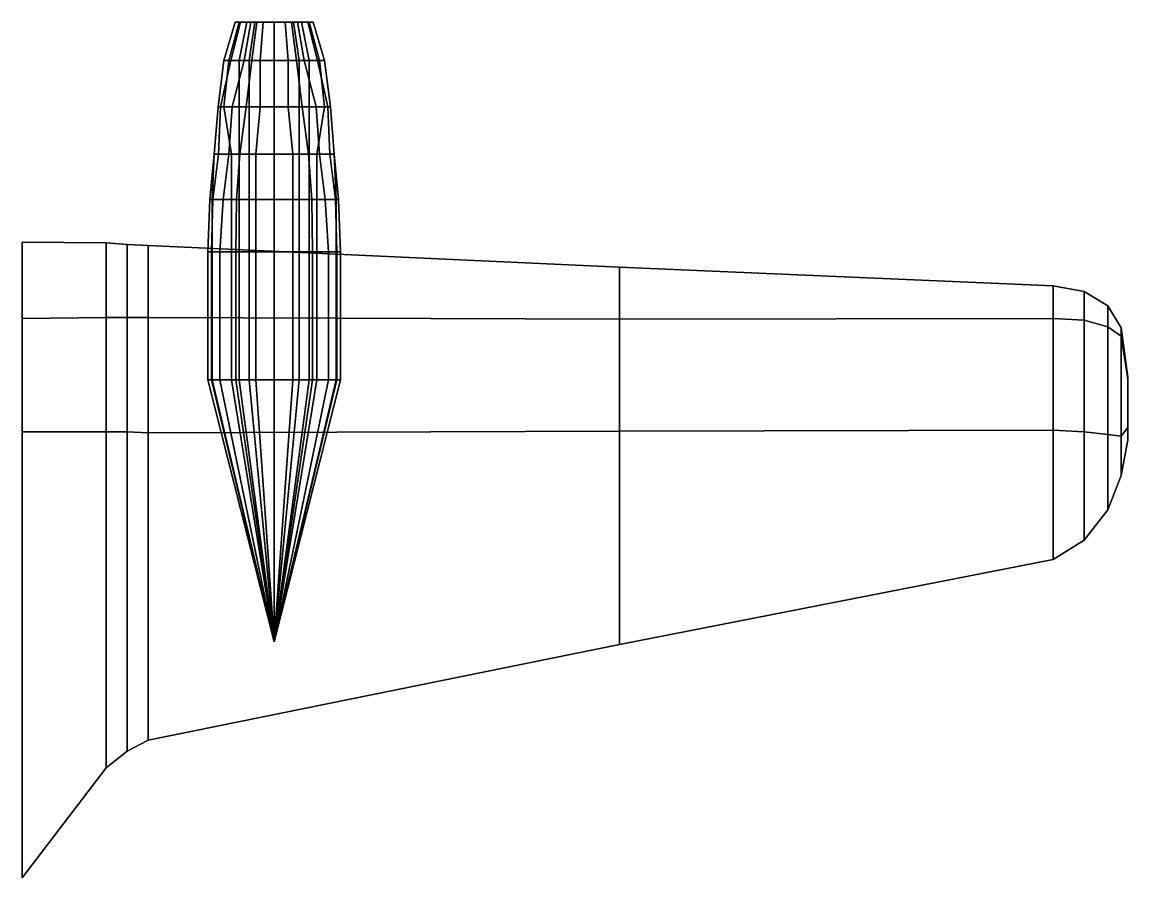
# Model space of a CAD drawing. Extents: x -2.6 to 13.2, y -10.6 to 8.2.
# Drawn here: x 0 to 13.16, y -1.95 to 8.24 of the extents above; entities that cross this region are included whole.
import ezdxf

# ---------------------------------------------------------------- set-up
doc = ezdxf.new("R2010")
doc.units = 0
doc.layers.add('W1', color=5, linetype='CONTINUOUS')

msp = doc.modelspace()

# ---------------------------------------------------------------- linework, layer by layer
at = {"layer": 'W1'}
for points in [[(2.460613, 7.782092999999997, -0.9958330000000024), (2.399837000000001, 7.782092999999997, -0.8818780000000007), (2.534873675, 8.237912999999997, -0.8824477750000008), (2.581975074999999, 8.237912999999997, -0.9707629000000029)], [(2.399837000000001, 7.782092999999997, -0.7679229999999992), (2.483404000000001, 7.782092999999997, -0.4640430000000002), (2.599638099999999, 8.237912999999997, -0.5586256500000011), (2.534873675, 8.237912999999997, -0.7941326500000001)], [(2.399837000000001, 7.782092999999997, -0.8818780000000007), (2.399837000000001, 7.782092999999997, -0.7679229999999992), (2.534873675, 8.237912999999997, -0.7941326500000001), (2.534873675, 8.237912999999997, -0.8824477750000008)], [(2.582165, 7.782092999999997, -1.330101), (2.460613, 7.782092999999997, -0.9958330000000024), (2.581975074999999, 8.237912999999997, -0.9707629000000029), (2.676177875000001, 8.237912999999997, -1.059078025000002)], [(2.483404000000001, 7.782092999999997, -0.4640430000000002), (2.642941000000001, 7.782092999999997, -0.1221780000000007), (2.723279275000002, 8.237912999999997, -0.2936802750000018), (2.599638099999999, 8.237912999999997, -0.5586256500000011)], [(2.534873675, 8.237912999999997, -0.7941326500000001), (2.599638099999999, 8.237912999999997, -0.5586256500000011), (3.400361899999996, 8.237912999999997, -0.5586256499999939), (3.465126325, 8.237912999999997, -0.7941326500000001)], [(2.534873675, 8.237912999999997, -0.8824477750000008), (2.534873675, 8.237912999999997, -0.7941326500000001), (3.46512632499999, 8.237912999999997, -0.7941326499999818), (3.465126325, 8.237912999999997, -0.8824477750000008)], [(2.581975074999999, 8.237912999999997, -0.9707629000000029), (2.534873675000011, 8.237912999999997, -0.8824477750000008), (3.465126325, 8.237912999999997, -0.8824477749999825), (3.418024925000001, 8.237912999999997, -0.9707629000000014)], [(2.676177875000001, 8.237912999999997, -1.059078025000002), (2.581975074999999, 8.237912999999997, -0.9707629000000029), (3.418024925000001, 8.237912999999997, -0.9707629000000014), (3.323822124999951, 8.237912999999997, -1.05907802500002)], [(2.703717, 7.782092999999997, -1.398474), (2.582165, 7.782092999999997, -1.330101), (2.676177875000001, 8.237912999999997, -1.059078025000002), (2.770380675, 8.237912999999997, -1.10029175)], [(2.599638099999999, 8.237912999999997, -0.5586256500000011), (2.723279275000002, 8.237912999999997, -0.2936802750000018), (3.276720724999999, 8.237912999999997, -0.2936802750000018), (3.400361900000004, 8.237912999999997, -0.5586256500000122)], [(2.642941000000001, 7.782092999999997, -0.1221780000000007), (2.734104999999999, 7.782092999999997, -0.0006260000000006), (2.793931374999999, 8.237912999999997, -0.1994774750000014), (2.723279275000002, 8.237912999999997, -0.2936802750000018)], [(2.770380675, 8.237912999999997, -1.10029175), (2.676177875000001, 8.237912999999997, -1.059078025000002), (3.323822124999972, 8.237912999999997, -1.059078025), (3.229619325000001, 8.237912999999997, -1.10029175)], [(3, 7.782092999999997, -1.428861999999999), (2.703717, 7.782092999999997, -1.398474), (2.770380675, 8.237912999999997, -1.10029175), (3, 8.237912999999997, -1.123842449999999)], [(2.723279275, 8.237912999999997, -0.2936802750000052), (2.793931374999999, 8.237912999999997, -0.1994774750000014), (3.206068625000002, 8.237912999999997, -0.1994774750000014), (3.276720725000002, 8.237912999999997, -0.2936802750000129)], [(2.87047115, 8.237912999999997, -0.1582637500000017), (2.793931374999999, 8.237912999999997, -0.1994774750000014), (2.734104999999999, 7.782092999999997, -0.0006260000000006), (2.832866000000001, 7.782092999999997, 0.0525529999999996)], [(3, 8.237912999999997, -1.123842449999999), (2.770380674999814, 8.237912999999997, -1.100291749999981), (3.229619325000046, 8.237912999999997, -1.10029174999998), (3, 8.237912999999997, -1.123842449999999)], [(2.793931374999999, 8.237912999999997, -0.1994774750000014), (2.87047115, 8.237912999999997, -0.1582637500000017), (3.129528850000001, 8.237912999999997, -0.1582637500000017), (3.20606862500001, 8.237912999999997, -0.1994774750000125)], [(2.999999999999998, 8.237912999999997, -0.1288253750000001), (2.87047115, 8.237912999999997, -0.1582637500000017), (2.832866000000001, 7.782092999999997, 0.0525529999999996), (2.999999999999998, 7.782092999999997, 0.0905380000000002)], [(2.870471149999982, 8.237912999999997, -0.1582637500000058), (2.999999999999998, 8.237912999999997, -0.1288253750000001), (2.999999999999998, 8.237912999999997, -0.1288253750000001), (3.129528850000022, 8.237912999999997, -0.1582637500000128)], [(3, 8.237912999999997, -1.123842449999999), (3.229619325000001, 8.237912999999997, -1.10029175), (3.296283000000001, 7.782092999999997, -1.398474), (3, 7.782092999999997, -1.428861999999999)], [(2.999999999999998, 7.782092999999997, 0.0905380000000002), (3.167133999999999, 7.782092999999997, 0.0525529999999996), (3.129528850000001, 8.237912999999997, -0.1582637500000017), (2.999999999999998, 8.237912999999997, -0.1288253750000001)], [(3.167133999999999, 7.782092999999997, 0.0525529999999996), (3.265895000000002, 7.782092999999997, -0.0006260000000006), (3.206068625000002, 8.237912999999997, -0.1994774750000014), (3.129528850000001, 8.237912999999997, -0.1582637500000017)], [(3.276720724999999, 8.237912999999997, -0.2936802750000018), (3.206068625000002, 8.237912999999997, -0.1994774750000014), (3.265895000000002, 7.782092999999997, -0.0006260000000006), (3.357059, 7.782092999999997, -0.1221780000000007)], [(3.229619325000001, 8.237912999999997, -1.10029175), (3.323822125, 8.237912999999997, -1.059078024999999), (3.417835000000001, 7.782092999999997, -1.330101), (3.296283000000001, 7.782092999999997, -1.398474)], [(3.400361900000001, 8.237912999999997, -0.5586256500000011), (3.276720724999999, 8.237912999999997, -0.2936802750000018), (3.357059, 7.782092999999997, -0.1221780000000007), (3.516596, 7.782092999999997, -0.4640430000000002)], [(3.323822125, 8.237912999999997, -1.059078024999999), (3.418024925000002, 8.237912999999997, -0.9707629000000002), (3.539387000000001, 7.782092999999997, -0.9958329999999996), (3.417835000000001, 7.782092999999997, -1.330101)], [(3.465126325, 8.237912999999997, -0.7941326500000001), (3.400361900000001, 8.237912999999997, -0.5586256500000011), (3.516596, 7.782092999999997, -0.4640430000000002), (3.600163, 7.782092999999997, -0.7679229999999992)], [(3.418024925000002, 8.237912999999997, -0.9707629000000002), (3.465126325, 8.237912999999997, -0.8824477750000008), (3.600163, 7.782092999999997, -0.8818780000000007), (3.539387000000001, 7.782092999999997, -0.9958329999999996)], [(3.465126325, 8.237912999999997, -0.8824477750000008), (3.465126325, 8.237912999999997, -0.7941326500000001), (3.600163, 7.782092999999997, -0.7679229999999992), (3.600163, 7.782092999999997, -0.8818780000000007)], [(2.399837000000001, 7.227511999999999, -1.109787999999998), (2.331464000000001, 7.227511999999999, -0.9350570000000008), (2.399837000000001, 7.782092999999997, -0.8818780000000007), (2.460613, 7.782092999999997, -0.9958330000000024)], [(2.331464000000001, 7.227511999999999, -0.9350570000000008), (2.331464000000001, 7.227511999999999, -0.5704010000000006), (2.399837000000001, 7.782092999999997, -0.7679229999999992), (2.399837000000001, 7.782092999999997, -0.8818780000000007)], [(2.331464000000001, 7.227511999999999, -0.5704010000000006), (2.361852, 7.227511999999999, -0.3272970000000003), (2.483404000000001, 7.782092999999997, -0.4640430000000002), (2.399837000000001, 7.782092999999997, -0.7679229999999992)], [(2.361852, 7.227511999999999, -0.3272970000000003), (2.498598, 7.227511999999999, -0.0234169999999988), (2.642941000000001, 7.782092999999997, -0.1221780000000007), (2.483404000000001, 7.782092999999997, -0.4640430000000002)], [(2.582165, 7.227511999999999, -1.352892), (2.399837000000001, 7.227511999999999, -1.109787999999998), (2.460613, 7.782092999999997, -0.9958330000000024), (2.582165, 7.782092999999997, -1.330101)], [(2.498598, 7.227511999999999, -0.0234169999999988), (2.665732, 7.227511999999999, 0.1513140000000015), (2.734104999999999, 7.782092999999997, -0.0006260000000006), (2.642941000000001, 7.782092999999997, -0.1221780000000007)], [(2.703717, 7.227511999999999, -1.383280000000001), (2.582165, 7.227511999999999, -1.352892), (2.582165, 7.782092999999997, -1.330101), (2.703717, 7.782092999999997, -1.398474)], [(2.832866000000001, 7.782092999999997, 0.0525529999999996), (2.734104999999999, 7.782092999999997, -0.0006260000000006), (2.665732, 7.227511999999999, 0.1513140000000015), (2.832866000000001, 7.227511999999999, 0.2348810000000011)], [(3, 7.227511999999999, -1.398474), (2.703717, 7.227511999999999, -1.383280000000001), (2.703717, 7.782092999999997, -1.398474), (3, 7.782092999999997, -1.428861999999999)], [(2.999999999999998, 7.782092999999997, 0.0905380000000002), (2.832866000000001, 7.782092999999997, 0.0525529999999996), (2.832866000000001, 7.227511999999999, 0.2348810000000011), (2.999999999999998, 7.227511999999999, 0.2576719999999994)], [(2.999999999999998, 7.227511999999999, 0.2576719999999994), (3.167133999999999, 7.227511999999999, 0.2348810000000011), (3.167133999999999, 7.782092999999997, 0.0525529999999996), (2.999999999999998, 7.782092999999997, 0.0905380000000002)], [(3, 7.782092999999997, -1.428861999999999), (3.296283000000001, 7.782092999999997, -1.398474), (3.296283000000001, 7.227511999999999, -1.383280000000001), (3, 7.227511999999999, -1.398474)], [(3.167133999999999, 7.227511999999999, 0.2348810000000011), (3.334268000000001, 7.227511999999999, 0.1513140000000015), (3.265895000000002, 7.782092999999997, -0.0006260000000006), (3.167133999999999, 7.782092999999997, 0.0525529999999996)], [(3.357059, 7.782092999999997, -0.1221780000000007), (3.265895000000002, 7.782092999999997, -0.0006260000000006), (3.334268000000001, 7.227511999999999, 0.1513140000000015), (3.501402000000001, 7.227511999999997, -0.0234169999999988)], [(3.296283000000001, 7.782092999999997, -1.398474), (3.417835000000001, 7.782092999999997, -1.330101), (3.417835000000001, 7.227511999999999, -1.352892), (3.296283000000001, 7.227511999999999, -1.383280000000001)], [(3.516596, 7.782092999999997, -0.4640430000000002), (3.357059, 7.782092999999997, -0.1221780000000007), (3.501402000000001, 7.227511999999997, -0.0234169999999988), (3.638148000000001, 7.227511999999996, -0.3272970000000003)], [(3.417835000000001, 7.782092999999997, -1.330101), (3.539387000000001, 7.782092999999997, -0.9958329999999996), (3.600163, 7.227511999999997, -1.109787999999998), (3.417835000000001, 7.227511999999999, -1.352892)], [(3.600163, 7.782092999999997, -0.7679229999999992), (3.516596, 7.782092999999997, -0.4640430000000002), (3.638148000000001, 7.227511999999996, -0.3272970000000003), (3.668536, 7.227511999999996, -0.5704010000000006)], [(3.539387000000001, 7.782092999999997, -0.9958329999999996), (3.600163, 7.782092999999997, -0.8818780000000007), (3.668536, 7.227511999999996, -0.9350570000000008), (3.600163, 7.227511999999997, -1.109787999999998)], [(3.600163, 7.782092999999997, -0.8818780000000007), (3.600163, 7.782092999999997, -0.7679229999999992), (3.668536, 7.227511999999996, -0.5704010000000006), (3.668536, 7.227511999999996, -0.9350570000000008)], [(2.491001000000002, 6.665333999999998, -1.322503999999999), (2.285882000000002, 6.665333999999998, -1.018624), (2.331464000000001, 7.227511999999999, -0.9350570000000008), (2.399837000000001, 7.227511999999999, -1.109787999999998)], [(2.285882000000002, 6.665333999999998, -1.018624), (2.285882000000002, 6.665333999999998, -0.6539680000000004), (2.331464000000001, 7.227511999999999, -0.5704010000000006), (2.331464000000001, 7.227511999999999, -0.9350570000000008)], [(2.285882000000002, 6.665333999999998, -0.6539680000000004), (2.339061000000002, 6.665333999999998, -0.312102999999998), (2.361852, 7.227511999999999, -0.3272970000000003), (2.331464000000001, 7.227511999999999, -0.5704010000000006)], [(2.339061000000002, 6.665333999999998, -0.312102999999998), (2.460613000000003, 6.665333999999998, 0.0297620000000015), (2.498598, 7.227511999999999, -0.0234169999999988), (2.361852, 7.227511999999999, -0.3272970000000003)], [(2.582165000000003, 6.665333999999998, -1.368085999999998), (2.491001000000002, 6.665333999999998, -1.322503999999999), (2.399837000000001, 7.227511999999999, -1.109787999999998), (2.582165, 7.227511999999999, -1.352892)], [(2.460613000000003, 6.665333999999998, 0.0297620000000015), (2.589762000000003, 6.665333999999998, 0.1968960000000006), (2.665732, 7.227511999999999, 0.1513140000000015), (2.498598, 7.227511999999999, -0.0234169999999988)], [(2.703717000000002, 6.665333999999998, -1.398474), (2.582165000000003, 6.665333999999998, -1.368085999999998), (2.582165, 7.227511999999999, -1.352892), (2.703717, 7.227511999999999, -1.383280000000001)], [(2.832866000000001, 7.227511999999999, 0.2348810000000011), (2.665732, 7.227511999999999, 0.1513140000000015), (2.589762000000003, 6.665333999999998, 0.1968960000000006), (2.779687000000004, 6.665333999999998, 0.3108509999999995)], [(3, 6.665333999999998, -1.421264999999998), (2.703717000000002, 6.665333999999998, -1.398474), (2.703717, 7.227511999999999, -1.383280000000001), (3, 7.227511999999999, -1.398474)], [(3.000000000000003, 7.227511999999999, 0.2576719999999994), (2.832866000000001, 7.227511999999999, 0.2348810000000011), (2.779687000000004, 6.665333999999998, 0.3108509999999995), (2.999999999999995, 6.665333999999998, 0.3564330000000013)], [(3, 7.227511999999999, -1.398474), (3.296283000000001, 7.227511999999999, -1.383280000000001), (3.296282999999998, 6.665333999999998, -1.398474), (3, 6.665333999999998, -1.421264999999998)], [(2.999999999999995, 6.665333999999998, 0.3564330000000013), (3.220312999999997, 6.665333999999998, 0.3108509999999995), (3.167133999999999, 7.227511999999999, 0.2348810000000011), (3.000000000000003, 7.227511999999999, 0.2576719999999994)], [(3.220312999999997, 6.665333999999998, 0.3108509999999995), (3.410237999999997, 6.665333999999998, 0.1968960000000006), (3.334268000000001, 7.227511999999999, 0.1513140000000015), (3.167133999999999, 7.227511999999999, 0.2348810000000011)], [(3.296283000000001, 7.227511999999999, -1.383280000000001), (3.417835000000001, 7.227511999999999, -1.352892), (3.417834999999998, 6.665333999999998, -1.368085999999998), (3.296282999999998, 6.665333999999998, -1.398474)], [(3.501402000000001, 7.227511999999997, -0.0234169999999988), (3.334268000000001, 7.227511999999999, 0.1513140000000015), (3.410237999999997, 6.665333999999998, 0.1968960000000006), (3.539386999999998, 6.665333999999998, 0.0297620000000015)], [(3.417835000000001, 7.227511999999999, -1.352892), (3.600163, 7.227511999999997, -1.109787999999998), (3.508998999999999, 6.665333999999998, -1.322503999999999), (3.417834999999998, 6.665333999999998, -1.368085999999998)], [(3.638148000000001, 7.227511999999996, -0.3272970000000003), (3.501402000000001, 7.227511999999997, -0.0234169999999988), (3.539386999999998, 6.665333999999998, 0.0297620000000015), (3.660938999999999, 6.665333999999997, -0.312102999999998)], [(3.600163, 7.227511999999997, -1.109787999999998), (3.668536, 7.227511999999996, -0.9350570000000008), (3.714117999999999, 6.665333999999997, -1.018624), (3.508998999999999, 6.665333999999998, -1.322503999999999)], [(3.668536, 7.227511999999996, -0.5704010000000006), (3.638148000000001, 7.227511999999996, -0.3272970000000003), (3.660938999999999, 6.665333999999997, -0.312102999999998), (3.714117999999999, 6.665333999999997, -0.6539680000000004)], [(3.668536, 7.227511999999996, -0.9350570000000008), (3.668536, 7.227511999999996, -0.5704010000000006), (3.714117999999999, 6.665333999999997, -0.6539680000000004), (3.714117999999999, 6.665333999999997, -1.018624)], [(2.263091000000004, 6.125946999999997, -1.033818), (2.232703000000002, 6.125946999999997, -0.6691619999999999), (2.285882000000002, 6.665333999999998, -0.6539680000000004), (2.285882000000002, 6.665333999999998, -1.018624)], [(2.232703000000002, 6.125946999999997, -0.6691619999999999), (2.270688000000002, 6.125946999999997, -0.3272969999999977), (2.339061000000002, 6.665333999999998, -0.312102999999998), (2.285882000000002, 6.665333999999998, -0.6539680000000004)], [(2.491001000000002, 6.125946999999997, -1.337697999999999), (2.263091000000004, 6.125946999999997, -1.033818), (2.285882000000002, 6.665333999999998, -1.018624), (2.491001000000002, 6.665333999999998, -1.322503999999999)], [(2.270688000000002, 6.125946999999997, -0.3272969999999977), (2.392240000000002, 6.125946999999997, 0.0145680000000018), (2.460613000000003, 6.665333999999998, 0.0297620000000015), (2.339061000000002, 6.665333999999998, -0.312102999999998)], [(2.392240000000002, 6.125946999999997, 0.0145680000000018), (2.551777000000003, 6.125946999999997, 0.2272839999999999), (2.589762000000003, 6.665333999999998, 0.1968960000000006), (2.460613000000003, 6.665333999999998, 0.0297620000000015)], [(2.582165000000003, 6.125946999999997, -1.413668), (2.491001000000002, 6.125946999999997, -1.337697999999999), (2.491001000000002, 6.665333999999998, -1.322503999999999), (2.582165000000003, 6.665333999999998, -1.368085999999998)], [(2.779687000000004, 6.665333999999998, 0.3108509999999995), (2.589762000000003, 6.665333999999998, 0.1968960000000006), (2.551777000000003, 6.125946999999997, 0.2272839999999999), (2.779687000000004, 6.125946999999997, 0.3716270000000009)], [(2.703717000000002, 6.125946999999997, -1.451652999999997), (2.582165000000003, 6.125946999999997, -1.413668), (2.582165000000003, 6.665333999999998, -1.368085999999998), (2.703717000000002, 6.665333999999998, -1.398474)], [(2.999999999999998, 6.125946999999997, -1.482040999999999), (2.703717000000002, 6.125946999999997, -1.451652999999997), (2.703717000000002, 6.665333999999998, -1.398474), (2.999999999999998, 6.665333999999998, -1.421264999999998)], [(3.000000000000006, 6.665333999999998, 0.3564330000000013), (2.779687000000004, 6.665333999999998, 0.3108509999999995), (2.779687000000004, 6.125946999999997, 0.3716270000000009), (3.000000000000006, 6.125946999999997, 0.4096120000000015)], [(2.999999999999998, 6.665333999999998, -1.421264999999998), (3.296282999999998, 6.665333999999998, -1.398474), (3.296282999999998, 6.125946999999997, -1.451652999999997), (2.999999999999998, 6.125946999999997, -1.482040999999999)], [(3.000000000000006, 6.125946999999997, 0.4096120000000015), (3.220312999999997, 6.125946999999997, 0.3716270000000009), (3.220312999999997, 6.665333999999998, 0.3108509999999995), (3.000000000000006, 6.665333999999998, 0.3564330000000013)], [(3.220312999999997, 6.125946999999997, 0.3716270000000009), (3.448222999999997, 6.125946999999997, 0.2272839999999999), (3.410237999999997, 6.665333999999998, 0.1968960000000006), (3.220312999999997, 6.665333999999998, 0.3108509999999995)], [(3.296282999999998, 6.665333999999998, -1.398474), (3.417834999999998, 6.665333999999998, -1.368085999999998), (3.417834999999998, 6.125946999999997, -1.413668), (3.296282999999998, 6.125946999999997, -1.451652999999997)], [(3.539386999999998, 6.665333999999998, 0.0297620000000015), (3.410237999999997, 6.665333999999998, 0.1968960000000006), (3.448222999999997, 6.125946999999997, 0.2272839999999999), (3.607759999999998, 6.125946999999997, 0.0145680000000018)], [(3.417834999999998, 6.665333999999998, -1.368085999999998), (3.508998999999999, 6.665333999999998, -1.322503999999999), (3.508998999999999, 6.125946999999997, -1.337697999999999), (3.417834999999998, 6.125946999999997, -1.413668)], [(3.508998999999999, 6.665333999999998, -1.322503999999999), (3.714117999999999, 6.665333999999997, -1.018624), (3.736908999999997, 6.125946999999996, -1.033818), (3.508998999999999, 6.125946999999997, -1.337697999999999)], [(3.660938999999999, 6.665333999999997, -0.312102999999998), (3.539386999999998, 6.665333999999998, 0.0297620000000015), (3.607759999999998, 6.125946999999997, 0.0145680000000018), (3.729311999999999, 6.125946999999996, -0.3272969999999977)], [(3.714117999999999, 6.665333999999997, -0.6539680000000004), (3.660938999999999, 6.665333999999997, -0.312102999999998), (3.729311999999999, 6.125946999999996, -0.3272969999999977), (3.767296999999999, 6.125946999999996, -0.6691619999999999)], [(3.714117999999999, 6.665333999999997, -1.018624), (3.714117999999999, 6.665333999999997, -0.6539680000000004), (3.767296999999999, 6.125946999999996, -0.6691619999999999), (3.736908999999997, 6.125946999999996, -1.033818)], [(2.263091000000004, 5.502992999999997, -1.071803), (2.209912000000004, 5.502992999999997, -0.7071470000000005), (2.232703000000002, 6.125946999999997, -0.6691619999999999), (2.263091000000004, 6.125946999999997, -1.033818)], [(2.209912000000004, 5.502992999999997, -0.7071470000000005), (2.255494000000003, 5.502992999999997, -0.3652819999999983), (2.270688000000002, 6.125946999999997, -0.3272969999999977), (2.232703000000002, 6.125946999999997, -0.6691619999999999)], [(2.255494000000003, 5.502992999999997, -0.3652819999999983), (2.354255000000002, 5.502992999999997, -0.0234169999999988), (2.392240000000002, 6.125946999999997, 0.0145680000000018), (2.270688000000002, 6.125946999999997, -0.3272969999999977)], [(2.491001000000002, 5.502992999999997, -1.375682999999999), (2.263091000000004, 5.502992999999997, -1.071803), (2.263091000000004, 6.125946999999997, -1.033818), (2.491001000000002, 6.125946999999997, -1.337697999999999)], [(2.354255000000002, 5.502992999999997, -0.0234169999999988), (2.544180000000002, 5.502992999999997, 0.2500750000000008), (2.551777000000003, 6.125946999999997, 0.2272839999999999), (2.392240000000002, 6.125946999999997, 0.0145680000000018)], [(2.582165000000003, 5.502992999999997, -1.451653), (2.491001000000002, 5.502992999999997, -1.375682999999999), (2.491001000000002, 6.125946999999997, -1.337697999999999), (2.582165000000003, 6.125946999999997, -1.413668)], [(2.779687000000004, 6.125946999999997, 0.3716270000000009), (2.551777000000003, 6.125946999999997, 0.2272839999999999), (2.544180000000002, 5.502992999999997, 0.2500750000000008), (2.779687000000004, 5.502992999999997, 0.4096120000000015)], [(2.703717000000002, 5.502992999999997, -1.489637999999998), (2.582165000000003, 5.502992999999997, -1.451653), (2.582165000000003, 6.125946999999997, -1.413668), (2.703717000000002, 6.125946999999997, -1.451652999999997)], [(3.000000000000003, 5.502992999999997, -1.520026), (2.703717000000002, 5.502992999999997, -1.489637999999998), (2.703717000000002, 6.125946999999997, -1.451652999999997), (3.000000000000003, 6.125946999999997, -1.482040999999999)], [(3.000000000000006, 6.125946999999997, 0.4096120000000015), (2.779687000000004, 6.125946999999997, 0.3716270000000009), (2.779687000000004, 5.502992999999997, 0.4096120000000015), (2.999999999999995, 5.502992999999997, 0.4400000000000009)], [(3.000000000000003, 6.125946999999997, -1.482040999999999), (3.296282999999998, 6.125946999999997, -1.451652999999997), (3.296282999999998, 5.502992999999997, -1.489637999999998), (3.000000000000003, 5.502992999999997, -1.520026)], [(2.999999999999995, 5.502992999999997, 0.4400000000000009), (3.220312999999997, 5.502992999999997, 0.4096120000000015), (3.220312999999997, 6.125946999999997, 0.3716270000000009), (3.000000000000006, 6.125946999999997, 0.4096120000000015)], [(3.220312999999997, 5.502992999999997, 0.4096120000000015), (3.455819999999999, 5.502992999999997, 0.2500750000000008), (3.448222999999997, 6.125946999999997, 0.2272839999999999), (3.220312999999997, 6.125946999999997, 0.3716270000000009)], [(3.296282999999998, 6.125946999999997, -1.451652999999997), (3.417834999999998, 6.125946999999997, -1.413668), (3.417834999999998, 5.502992999999997, -1.451653), (3.296282999999998, 5.502992999999997, -1.489637999999998)], [(3.417834999999998, 6.125946999999997, -1.413668), (3.508998999999999, 6.125946999999997, -1.337697999999999), (3.508998999999999, 5.502992999999997, -1.375682999999999), (3.417834999999998, 5.502992999999997, -1.451653)], [(3.607759999999998, 6.125946999999997, 0.0145680000000018), (3.448222999999997, 6.125946999999997, 0.2272839999999999), (3.455819999999999, 5.502992999999997, 0.2500750000000008), (3.645744999999998, 5.502992999999996, -0.0234169999999988)], [(3.508998999999999, 6.125946999999997, -1.337697999999999), (3.736908999999997, 6.125946999999996, -1.033818), (3.736908999999997, 5.502992999999996, -1.071803), (3.508998999999999, 5.502992999999997, -1.375682999999999)], [(3.729311999999999, 6.125946999999996, -0.3272969999999977), (3.607759999999998, 6.125946999999997, 0.0145680000000018), (3.645744999999998, 5.502992999999996, -0.0234169999999988), (3.744505999999998, 5.502992999999996, -0.3652819999999983)], [(3.767296999999999, 6.125946999999996, -0.6691619999999999), (3.729311999999999, 6.125946999999996, -0.3272969999999977), (3.744505999999998, 5.502992999999996, -0.3652819999999983), (3.790087999999997, 5.502992999999996, -0.7071470000000005)], [(3.736908999999997, 6.125946999999996, -1.033818), (3.767296999999999, 6.125946999999996, -0.6691619999999999), (3.790087999999997, 5.502992999999996, -0.7071470000000005), (3.736908999999997, 5.502992999999996, -1.071803)], [(1.000000000000001, 5.61, 0.0099999999999989), (1.6e-15, 5.62, 0.0099999999999989), (1.5e-15, 4.709999999999999, 0.4399999999999978), (1.000000000000001, 4.719999999999999, 0.4399999999999978)], [(1.000000000000001, 4.719999999999999, -0.7200000000000025), (1.5e-15, 4.709999999999999, -0.7600000000000035), (1.6e-15, 5.62, 0.0099999999999989), (1.000000000000001, 5.61, 0.0099999999999989)], [(1.250000000000001, 5.589999999999999, 0.0099999999999989), (1.000000000000001, 5.61, 0.0099999999999989), (1.000000000000001, 4.719999999999999, 0.4399999999999978), (1.250000000000001, 4.719999999999999, 0.4399999999999978)], [(1.250000000000001, 4.719999999999999, -0.7100000000000019), (1.000000000000001, 4.719999999999999, -0.7200000000000025), (1.000000000000001, 5.61, 0.0099999999999989), (1.250000000000001, 5.589999999999999, 0.0099999999999989)], [(1.500000000000001, 5.58, 0.0099999999999989), (1.250000000000001, 5.589999999999999, 0.0099999999999989), (1.250000000000001, 4.719999999999999, 0.4399999999999978), (1.500000000000001, 4.719999999999999, 0.4399999999999978)], [(1.500000000000001, 4.719999999999999, -0.700000000000002), (1.250000000000001, 4.719999999999999, -0.7100000000000019), (1.250000000000001, 5.589999999999999, 0.0099999999999989), (1.500000000000001, 5.58, 0.0099999999999989)], [(7.110000000000001, 5.319999999999999, 0.1899999999999995), (1.500000000000001, 5.58, 0.0099999999999989), (1.500000000000001, 4.719999999999999, 0.4399999999999978), (7.110000000000001, 4.699999999999999, 0.5400000000000001)], [(7.110000000000001, 4.699999999999999, -0.2199999999999997), (1.500000000000001, 4.719999999999999, -0.700000000000002), (1.500000000000001, 5.58, 0.0099999999999989), (7.110000000000001, 5.319999999999999, 0.1899999999999995)], [(2.209912000000004, 3.979999999999999, -0.7071470000000005), (2.255494000000002, 3.979999999999999, -0.3652819999999983), (2.255494000000003, 5.502992999999997, -0.3652819999999983), (2.209912000000004, 5.502992999999997, -0.7071470000000005)], [(2.263091000000004, 3.979999999999999, -1.071803), (2.209912000000004, 3.979999999999999, -0.7071470000000005), (2.209912000000004, 5.502992999999997, -0.7071470000000005), (2.263091000000004, 5.502992999999997, -1.071803)], [(2.255494000000002, 3.979999999999999, -0.3652819999999983), (2.354255000000002, 3.979999999999999, -0.0234169999999988), (2.354255000000002, 5.502992999999997, -0.0234169999999988), (2.255494000000003, 5.502992999999997, -0.3652819999999983)], [(2.491001000000002, 3.979999999999999, -1.375682999999999), (2.263091000000004, 3.979999999999999, -1.071803), (2.263091000000004, 5.502992999999997, -1.071803), (2.491001000000002, 5.502992999999997, -1.375682999999999)], [(2.354255000000002, 3.979999999999999, -0.0234169999999988), (2.544180000000002, 3.979999999999999, 0.2500750000000008), (2.544180000000002, 5.502992999999997, 0.2500750000000008), (2.354255000000002, 5.502992999999997, -0.0234169999999988)], [(2.582165000000002, 3.979999999999999, -1.451653), (2.491001000000002, 3.979999999999999, -1.375682999999999), (2.491001000000002, 5.502992999999997, -1.375682999999999), (2.582165000000003, 5.502992999999997, -1.451653)], [(2.779687000000004, 5.502992999999997, 0.4096120000000015), (2.544180000000002, 5.502992999999997, 0.2500750000000008), (2.544180000000002, 3.979999999999999, 0.2500750000000008), (2.779687000000004, 3.979999999999999, 0.4096120000000015)], [(2.703717000000002, 3.979999999999999, -1.489637999999998), (2.582165000000002, 3.979999999999999, -1.451653), (2.582165000000003, 5.502992999999997, -1.451653), (2.703717000000002, 5.502992999999997, -1.489637999999998)], [(2.999999999999997, 3.979999999999999, -1.520026), (2.703717000000002, 3.979999999999999, -1.489637999999998), (2.703717000000002, 5.502992999999997, -1.489637999999998), (2.999999999999998, 5.502992999999997, -1.520026)], [(3.000000000000006, 5.502992999999997, 0.4400000000000009), (2.779687000000004, 5.502992999999997, 0.4096120000000015), (2.779687000000004, 3.979999999999999, 0.4096120000000015), (3.000000000000005, 3.979999999999999, 0.4400000000000009)], [(2.999999999999998, 5.502992999999997, -1.520026), (3.296282999999998, 5.502992999999997, -1.489637999999998), (3.296282999999995, 3.979999999999999, -1.489637999999998), (2.999999999999997, 3.979999999999999, -1.520026)], [(3.000000000000005, 3.979999999999999, 0.4400000000000009), (3.220312999999994, 3.979999999999999, 0.4096120000000015), (3.220312999999997, 5.502992999999997, 0.4096120000000015), (3.000000000000006, 5.502992999999997, 0.4400000000000009)], [(3.220312999999994, 3.979999999999999, 0.4096120000000015), (3.455819999999996, 3.979999999999999, 0.2500750000000008), (3.455819999999999, 5.502992999999997, 0.2500750000000008), (3.220312999999997, 5.502992999999997, 0.4096120000000015)], [(3.296282999999998, 5.502992999999997, -1.489637999999998), (3.417834999999998, 5.502992999999997, -1.451653), (3.417834999999997, 3.979999999999999, -1.451653), (3.296282999999995, 3.979999999999999, -1.489637999999998)], [(3.417834999999998, 5.502992999999997, -1.451653), (3.508998999999999, 5.502992999999997, -1.375682999999999), (3.508998999999996, 3.979999999999999, -1.375682999999999), (3.417834999999997, 3.979999999999999, -1.451653)], [(3.645744999999998, 5.502992999999996, -0.0234169999999988), (3.455819999999999, 5.502992999999997, 0.2500750000000008), (3.455819999999996, 3.979999999999999, 0.2500750000000008), (3.645744999999995, 3.979999999999999, -0.0234169999999988)], [(3.508998999999999, 5.502992999999997, -1.375682999999999), (3.736908999999997, 5.502992999999996, -1.071803), (3.736908999999994, 3.979999999999999, -1.071803), (3.508998999999996, 3.979999999999999, -1.375682999999999)], [(3.744505999999998, 5.502992999999996, -0.3652819999999983), (3.645744999999998, 5.502992999999996, -0.0234169999999988), (3.645744999999995, 3.979999999999999, -0.0234169999999988), (3.744505999999998, 3.979999999999999, -0.3652819999999983)], [(3.736908999999997, 5.502992999999996, -1.071803), (3.790087999999997, 5.502992999999996, -0.7071470000000005), (3.790087999999994, 3.979999999999999, -0.7071470000000005), (3.736908999999994, 3.979999999999999, -1.071803)], [(3.790087999999997, 5.502992999999996, -0.7071470000000005), (3.744505999999998, 5.502992999999996, -0.3652819999999983), (3.744505999999998, 3.979999999999999, -0.3652819999999983), (3.790087999999994, 3.979999999999999, -0.7071470000000005)], [(12.27, 5.099999999999998, 0.7300000000000014), (7.110000000000001, 5.319999999999999, 0.1899999999999995), (7.110000000000001, 4.699999999999999, 0.5400000000000001), (12.27, 4.709999999999998, 0.9100000000000019)], [(12.27, 4.709999999999998, 0.5600000000000014), (7.110000000000001, 4.699999999999999, -0.2199999999999997), (7.110000000000001, 5.319999999999999, 0.1899999999999995), (12.27, 5.099999999999998, 0.7300000000000014)], [(12.64, 5.029999999999998, 0.7800000000000021), (12.27, 5.099999999999998, 0.7300000000000014), (12.27, 4.709999999999998, 0.9100000000000019), (12.64, 4.689999999999998, 0.9300000000000014)], [(12.64, 4.689999999999998, 0.6100000000000012), (12.27, 4.709999999999998, 0.5600000000000014), (12.27, 5.099999999999998, 0.7300000000000014), (12.64, 5.029999999999998, 0.7800000000000021)], [(12.91999999999999, 4.859999999999998, 0.8000000000000015), (12.64, 5.029999999999998, 0.7800000000000021), (12.64, 4.689999999999998, 0.9300000000000014), (12.91999999999999, 4.609999999999998, 0.9100000000000019)], [(12.91999999999999, 4.609999999999998, 0.700000000000002), (12.64, 4.689999999999998, 0.6100000000000012), (12.64, 5.029999999999998, 0.7800000000000021), (12.91999999999999, 4.859999999999998, 0.8000000000000015)], [(13.07999999999999, 4.599999999999998, 0.8200000000000011), (12.91999999999999, 4.859999999999998, 0.8000000000000015), (12.91999999999999, 4.609999999999998, 0.9100000000000019), (13.07999999999999, 4.499999999999998, 0.8900000000000013)], [(13.07999999999999, 4.499999999999998, 0.7700000000000014), (12.91999999999999, 4.609999999999998, 0.700000000000002), (12.91999999999999, 4.859999999999998, 0.8000000000000015), (13.07999999999999, 4.599999999999998, 0.8200000000000011)], [(1.000000000000001, 4.719999999999999, 0.4399999999999978), (1.5e-15, 4.709999999999999, 0.4399999999999978), (1.3e-15, 3.36, 0.4400000000000004), (1.000000000000001, 3.359999999999999, 0.4400000000000004)], [(1.3e-15, 3.36, -0.7600000000000007), (1.5e-15, 4.709999999999999, -0.7600000000000035), (1.000000000000001, 4.719999999999999, -0.7200000000000025), (1.000000000000001, 3.359999999999999, -0.7199999999999998)], [(1.250000000000001, 4.719999999999999, 0.4399999999999978), (1.000000000000001, 4.719999999999999, 0.4399999999999978), (1.000000000000001, 3.359999999999999, 0.4400000000000004), (1.250000000000001, 3.359999999999999, 0.4400000000000004)], [(1.000000000000001, 3.359999999999999, -0.7199999999999998), (1.000000000000001, 4.719999999999999, -0.7200000000000025), (1.250000000000001, 4.719999999999999, -0.7100000000000019), (1.250000000000001, 3.359999999999999, -0.71)], [(1.500000000000001, 4.719999999999999, 0.4399999999999978), (1.250000000000001, 4.719999999999999, 0.4399999999999978), (1.250000000000001, 3.359999999999999, 0.4400000000000004), (1.500000000000001, 3.35, 0.4400000000000004)], [(1.250000000000001, 3.359999999999999, -0.71), (1.250000000000001, 4.719999999999999, -0.7100000000000019), (1.500000000000001, 4.719999999999999, -0.700000000000002), (1.500000000000001, 3.35, -0.7000000000000002)], [(7.110000000000001, 4.699999999999999, 0.5400000000000001), (1.500000000000001, 4.719999999999999, 0.4399999999999978), (1.500000000000001, 3.35, 0.4400000000000004), (7.11, 3.369999999999999, 0.5400000000000019)], [(1.500000000000001, 3.35, -0.7000000000000002), (1.500000000000001, 4.719999999999999, -0.700000000000002), (7.110000000000001, 4.699999999999999, -0.2199999999999997), (7.11, 3.369999999999999, -0.2199999999999989)], [(12.27, 4.709999999999998, 0.9100000000000019), (7.110000000000001, 4.699999999999999, 0.5400000000000001), (7.11, 3.369999999999999, 0.5400000000000019), (12.27, 3.379999999999998, 0.9100000000000028)], [(7.11, 3.369999999999999, -0.2199999999999989), (7.110000000000001, 4.699999999999999, -0.2199999999999997), (12.27, 4.709999999999998, 0.5600000000000014), (12.27, 3.379999999999998, 0.5600000000000023)], [(12.64, 4.689999999999998, 0.9300000000000014), (12.27, 4.709999999999998, 0.9100000000000019), (12.27, 3.379999999999998, 0.9100000000000028), (12.64, 3.359999999999998, 0.9300000000000023)], [(12.27, 3.379999999999998, 0.5600000000000023), (12.27, 4.709999999999998, 0.5600000000000014), (12.64, 4.689999999999998, 0.6100000000000012), (12.64, 3.359999999999998, 0.6100000000000021)], [(12.91999999999999, 4.609999999999998, 0.9100000000000019), (12.64, 4.689999999999998, 0.9300000000000014), (12.64, 3.359999999999998, 0.9300000000000023), (12.91999999999999, 3.329999999999998, 0.9100000000000028)], [(12.64, 3.359999999999998, 0.6100000000000021), (12.64, 4.689999999999998, 0.6100000000000012), (12.91999999999999, 4.609999999999998, 0.700000000000002), (12.91999999999999, 3.329999999999998, 0.700000000000003)], [(13.07999999999999, 4.499999999999998, 0.8900000000000013), (12.91999999999999, 4.609999999999998, 0.9100000000000019), (12.91999999999999, 3.329999999999998, 0.9100000000000028), (13.07999999999999, 3.309999999999998, 0.8900000000000023)], [(12.91999999999999, 3.329999999999998, 0.700000000000003), (12.91999999999999, 4.609999999999998, 0.700000000000002), (13.07999999999999, 4.499999999999998, 0.7700000000000014), (13.07999999999999, 3.309999999999998, 0.7700000000000023)], [(13.16, 4.009999999999998, 0.8200000000000011), (13.07999999999999, 4.599999999999998, 0.8200000000000011), (13.07999999999999, 4.499999999999998, 0.8900000000000013), (13.16, 3.989999999999998, 0.8400000000000016)], [(13.16, 3.989999999999998, 0.8000000000000015), (13.07999999999999, 4.499999999999998, 0.7700000000000014), (13.07999999999999, 4.599999999999998, 0.8200000000000011), (13.16, 4.009999999999998, 0.8200000000000011)], [(13.16, 3.989999999999998, 0.8400000000000016), (13.07999999999999, 4.499999999999998, 0.8900000000000013), (13.07999999999999, 3.309999999999998, 0.8900000000000023), (13.16, 3.409999999999998, 0.8400000000000025)], [(13.07999999999999, 3.309999999999998, 0.7700000000000023), (13.07999999999999, 4.499999999999998, 0.7700000000000014), (13.16, 3.989999999999998, 0.8000000000000015), (13.16, 3.409999999999998, 0.8000000000000015)], [(3, 0.8599999999999997, -0.3652819999999983), (3, 0.8599999999999997, -0.3652819999999983), (2.255494000000002, 3.980000000000013, -0.3652819999999983), (2.209912000000004, 3.980000000000013, -0.7071470000000005)], [(2.999999999999997, 0.8599999999999997, -0.3652819999999983), (3, 0.8599999999999997, -0.3652819999999983), (2.209912000000004, 3.980000000000013, -0.7071470000000005), (2.263091000000004, 3.980000000000013, -1.071803)], [(3, 0.8599999999999997, -0.3652819999999983), (3, 0.8599999999999997, -0.17), (2.354255000000002, 3.980000000000013, -0.0234169999999987), (2.255494000000002, 3.980000000000013, -0.3652819999999983)], [(2.999999999999997, 0.8599999999999997, -0.3652819999999983), (3, 0.8599999999999997, -0.3652819999999983), (2.263091000000004, 3.980000000000013, -1.071803), (2.491001000000002, 3.980000000000013, -1.375682999999999)], [(3, 0.8599999999999997, -0.17), (3, 0.8599999999999997, -0.17), (2.544180000000002, 3.980000000000013, 0.2500750000000007), (2.354255000000002, 3.980000000000013, -0.0234169999999987)], [(2.999999999999997, 0.8599999999999997, -0.3652819999999983), (3, 0.8599999999999997, -0.3652819999999983), (2.491001000000002, 3.980000000000013, -1.375682999999999), (2.582165000000002, 3.980000000000013, -1.451653)], [(2.779687000000004, 3.980000000000013, 0.4096120000000015), (2.544180000000002, 3.980000000000013, 0.2500750000000007), (3, 0.8599999999999997, -0.17)], [(2.999999999999997, 0.8599999999999997, -0.3652819999999983), (3, 0.8599999999999997, -0.3652819999999983), (2.582165000000002, 3.980000000000013, -1.451653), (2.703717000000002, 3.980000000000013, -1.489637999999998)], [(2.999999999999997, 0.8599999999999997, -0.3652819999999983), (3, 0.8599999999999997, -0.3652819999999983), (2.703717000000002, 3.980000000000013, -1.489637999999998), (2.999999999999997, 3.980000000000013, -1.520026)], [(3.000000000000005, 3.980000000000013, 0.4400000000000009), (2.779687000000004, 3.980000000000013, 0.4096120000000015), (3, 0.8599999999999997, -0.17), (3.000000000000005, 0.8599999999999997, -0.17)], [(3.417834999999997, 3.980000000000013, -1.451653), (3.508998999999998, 3.980000000000013, -1.375682999999999), (3, 0.8599999999999997, -0.3652819999999983), (2.999999999999997, 0.8599999999999997, -0.3652819999999983)], [(2.999999999999997, 3.980000000000013, -1.520026), (3.296282999999998, 3.980000000000013, -1.489637999999998), (3, 0.8599999999999997, -0.3652819999999983), (2.999999999999997, 0.8599999999999997, -0.3652819999999983)], [(3.296282999999998, 3.980000000000013, -1.489637999999998), (3.417834999999997, 3.980000000000013, -1.451653), (3, 0.8599999999999997, -0.3652819999999983), (2.999999999999997, 0.8599999999999997, -0.3652819999999983)], [(3.744505999999998, 3.980000000000013, -0.3652819999999983), (3.645744999999998, 3.980000000000013, -0.0234169999999987), (3, 0.8599999999999997, -0.17), (3, 0.8599999999999997, -0.3652819999999983)], [(3.790087999999996, 3.980000000000013, -0.7071470000000005), (3.744505999999998, 3.980000000000013, -0.3652819999999983), (3, 0.8599999999999997, -0.3652819999999983)], [(3.736908999999996, 3.980000000000013, -1.071803), (3.790087999999996, 3.980000000000013, -0.7071470000000005), (3, 0.8599999999999997, -0.3652819999999983), (2.999999999999997, 0.8599999999999997, -0.3652819999999983)], [(3.508998999999998, 3.980000000000013, -1.375682999999999), (3.736908999999996, 3.980000000000013, -1.071803), (3, 0.8599999999999997, -0.3652819999999983), (2.999999999999997, 0.8599999999999997, -0.3652819999999983)], [(3.000000000000005, 0.8599999999999997, -0.17), (3, 0.8599999999999997, -0.17), (3.220312999999996, 3.980000000000013, 0.4096120000000015), (3.000000000000005, 3.980000000000013, 0.4400000000000009)], [(3, 0.8599999999999997, -0.17), (3, 0.8599999999999997, -0.17), (3.455819999999998, 3.980000000000013, 0.2500750000000007), (3.220312999999996, 3.980000000000013, 0.4096120000000015)], [(3.645744999999998, 3.980000000000013, -0.0234169999999987), (3.455819999999998, 3.980000000000013, 0.2500750000000007), (3, 0.8599999999999997, -0.17)], [(13.16, 3.259999999999998, 0.8200000000000011), (13.16, 4.009999999999998, 0.8200000000000011), (13.16, 3.989999999999998, 0.8400000000000016), (13.16, 3.409999999999998, 0.8400000000000025)], [(13.16, 3.409999999999998, 0.8000000000000015), (13.16, 3.989999999999998, 0.8000000000000015), (13.16, 4.009999999999998, 0.8200000000000011), (13.16, 3.259999999999998, 0.8200000000000011)], [(1.000000000000001, 3.359999999999999, 0.4400000000000004), (1.3e-15, 3.36, 0.4400000000000004), (6e-16, -1.95, 0.0100000000000016), (1, -0.6399999999999998, 0.0100000000000016)], [(1, -0.6399999999999998, 0.0100000000000016), (6e-16, -1.95, 0.0100000000000016), (1.3e-15, 3.36, -0.7600000000000007), (1.000000000000001, 3.359999999999999, -0.7199999999999998)], [(1.250000000000001, 3.359999999999999, 0.4400000000000004), (1.000000000000001, 3.359999999999999, 0.4400000000000004), (1, -0.6399999999999998, 0.0100000000000016), (1.25, -0.4400000000000006, 0.0100000000000016)], [(1.25, -0.4400000000000006, 0.0100000000000016), (1, -0.6399999999999998, 0.0100000000000016), (1.000000000000001, 3.359999999999999, -0.7199999999999998), (1.250000000000001, 3.359999999999999, -0.71)], [(1.500000000000001, 3.35, 0.4400000000000004), (1.250000000000001, 3.359999999999999, 0.4400000000000004), (1.25, -0.4400000000000006, 0.0100000000000016), (1.5, -0.3099999999999998, 0.0100000000000016)], [(1.5, -0.3099999999999998, 0.0100000000000016), (1.25, -0.4400000000000006, 0.0100000000000016), (1.250000000000001, 3.359999999999999, -0.71), (1.500000000000001, 3.35, -0.7000000000000002)], [(7.11, 3.369999999999999, 0.5400000000000019), (1.500000000000001, 3.35, 0.4400000000000004), (1.5, -0.3099999999999998, 0.0100000000000016), (7.11, 0.8299999999999991, 0.1900000000000004)], [(7.11, 0.8299999999999991, 0.1900000000000004), (1.5, -0.3099999999999998, 0.0100000000000016), (1.500000000000001, 3.35, -0.7000000000000002), (7.11, 3.369999999999999, -0.2199999999999989)], [(12.27, 3.379999999999998, 0.9100000000000028), (7.11, 3.369999999999999, 0.5400000000000019), (7.11, 0.8299999999999991, 0.1900000000000004), (12.27, 1.839999999999998, 0.7300000000000022)], [(12.27, 1.839999999999998, 0.7300000000000022), (7.11, 0.8299999999999991, 0.1900000000000004), (7.11, 3.369999999999999, -0.2199999999999989), (12.27, 3.379999999999998, 0.5600000000000023)], [(12.64, 3.359999999999998, 0.9300000000000023), (12.27, 3.379999999999998, 0.9100000000000028), (12.27, 1.839999999999998, 0.7300000000000022), (12.64, 2.069999999999998, 0.780000000000003)], [(12.64, 2.069999999999998, 0.780000000000003), (12.27, 1.839999999999998, 0.7300000000000022), (12.27, 3.379999999999998, 0.5600000000000023), (12.64, 3.359999999999998, 0.6100000000000021)], [(12.91999999999999, 3.329999999999998, 0.9100000000000028), (12.64, 3.359999999999998, 0.9300000000000023), (12.64, 2.069999999999998, 0.780000000000003), (12.91999999999999, 2.429999999999998, 0.8000000000000024)], [(12.91999999999999, 2.429999999999998, 0.8000000000000024), (12.64, 2.069999999999998, 0.780000000000003), (12.64, 3.359999999999998, 0.6100000000000021), (12.91999999999999, 3.329999999999998, 0.700000000000003)], [(13.07999999999999, 3.309999999999998, 0.8900000000000023), (12.91999999999999, 3.329999999999998, 0.9100000000000028), (12.91999999999999, 2.429999999999998, 0.8000000000000024), (13.07999999999999, 2.839999999999998, 0.820000000000002)], [(13.07999999999999, 2.839999999999998, 0.820000000000002), (12.91999999999999, 2.429999999999998, 0.8000000000000024), (12.91999999999999, 3.329999999999998, 0.700000000000003), (13.07999999999999, 3.309999999999998, 0.7700000000000023)], [(13.16, 3.409999999999998, 0.8400000000000025), (13.07999999999999, 3.309999999999998, 0.8900000000000023), (13.07999999999999, 2.839999999999998, 0.820000000000002), (13.16, 3.259999999999998, 0.8200000000000011)], [(13.16, 3.259999999999998, 0.8200000000000011), (13.07999999999999, 2.839999999999998, 0.820000000000002), (13.07999999999999, 3.309999999999998, 0.7700000000000023), (13.16, 3.409999999999998, 0.8000000000000015)]]:
    msp.add_3dface(points, dxfattribs=at)

doc.saveas('drawing.dxf')
